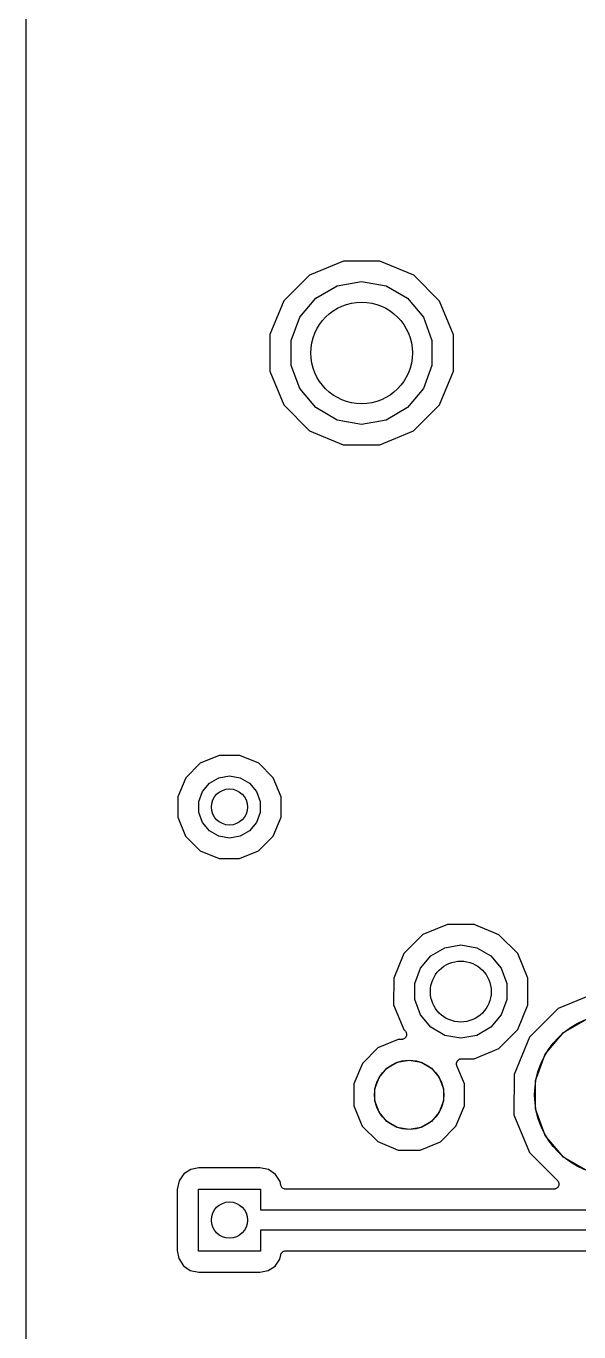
# Model space of a CAD drawing. Extents: x 36 to 201, y -145 to -29.
# Drawn here: x 36 to 49.59, y -84.83 to -52.71 of the extents above; entities that cross this region are included whole.
import ezdxf

# ---------------------------------------------------------------- set-up
doc = ezdxf.new("R2010")
doc.units = 0
doc.header["$MEASUREMENT"] = 0
doc.layers.add('BLACK', color=7, linetype='CONTINUOUS')

msp = doc.modelspace()

# ---------------------------------------------------------------- linework, layer by layer
at = {"layer": 'Black'}
for p, q in [((36, -55.1967), (36, -44.7223)), ((36, -61.2223), (36, -55.1967)), ((43.8028, -58.4916), (42.9726, -58.8346)), ((44.7011, -58.4924), (43.8028, -58.4916)), ((45.5307, -58.8369), (44.7011, -58.4924)), ((42.9726, -58.8346), (42.3369, -59.4693)), ((43.1208, -59.4043), (43.6492, -59.0993)), ((43.6492, -59.0993), (44.25, -58.9933)), ((44.25, -58.9933), (44.8508, -59.0993)), ((44.8508, -59.0993), (45.3792, -59.4043)), ((46.1654, -59.4726), (45.5307, -58.8369)), ((42.7287, -59.8717), (43.1208, -59.4043)), ((45.3792, -59.4043), (45.7713, -59.8717)), ((42.3369, -59.4693), (41.9924, -60.2989)), ((46.5084, -60.3028), (46.1654, -59.4726)), ((42.52, -60.445), (42.7287, -59.8717)), ((45.7713, -59.8717), (45.98, -60.445)), ((41.9924, -60.2989), (41.9916, -61.1972)), ((46.5076, -61.2011), (46.5084, -60.3028)), ((42.52, -61.055), (42.52, -60.445)), ((45.98, -60.445), (45.98, -61.055)), ((36, -69.9723), (36, -61.2223)), ((41.9916, -61.1972), (42.3346, -62.0274)), ((42.7287, -61.6283), (42.52, -61.055)), ((45.98, -61.055), (45.7713, -61.6283)), ((46.1631, -62.0307), (46.5076, -61.2011)), ((43.1208, -62.0957), (42.7287, -61.6283)), ((45.7713, -61.6283), (45.3792, -62.0957)), ((42.3346, -62.0274), (42.9693, -62.6631)), ((43.6492, -62.4007), (43.1208, -62.0957)), ((45.3792, -62.0957), (44.8508, -62.4007)), ((45.5274, -62.6654), (46.1631, -62.0307)), ((44.25, -62.5067), (43.6492, -62.4007)), ((44.8508, -62.4007), (44.25, -62.5067)), ((42.9693, -62.6631), (43.7989, -63.0076)), ((44.6972, -63.0084), (45.5274, -62.6654)), ((43.7989, -63.0076), (44.6972, -63.0084)), ((36, -72.1967), (36, -69.9723)), ((40.7485, -70.6498), (40.2815, -70.8427)), ((41.2537, -70.6502), (40.7485, -70.6498)), ((41.7203, -70.844), (41.2537, -70.6502)), ((40.2815, -70.8427), (39.924, -71.1997)), ((42.0773, -71.2015), (41.7203, -70.844)), ((39.924, -71.1997), (39.7302, -71.6663)), ((40.5083, -71.334), (40.7384, -71.2012)), ((40.7384, -71.2012), (41, -71.1551)), ((41, -71.1551), (41.2616, -71.2012)), ((41.2616, -71.2012), (41.4917, -71.334)), ((42.2702, -71.6685), (42.0773, -71.2015)), ((40.2467, -71.7872), (40.3376, -71.5375)), ((40.3376, -71.5375), (40.5083, -71.334)), ((41.4917, -71.334), (41.6624, -71.5375)), ((41.6624, -71.5375), (41.7533, -71.7872)), ((39.7302, -71.6663), (39.7298, -72.1715)), ((40.2467, -72.0528), (40.2467, -71.7872)), ((41.7533, -71.7872), (41.7533, -72.0528)), ((42.2698, -72.1737), (42.2702, -71.6685)), ((36, -74.2721), (36, -72.1967)), ((39.7298, -72.1715), (39.9227, -72.6385)), ((40.3376, -72.3025), (40.2467, -72.0528)), ((41.7533, -72.0528), (41.6624, -72.3025)), ((42.076, -72.6403), (42.2698, -72.1737)), ((40.5083, -72.506), (40.3376, -72.3025)), ((40.7384, -72.6388), (40.5083, -72.506)), ((41.4917, -72.506), (41.2616, -72.6388)), ((41.6624, -72.3025), (41.4917, -72.506)), ((39.9227, -72.6385), (40.2797, -72.996)), ((41, -72.6849), (40.7384, -72.6388)), ((41.2616, -72.6388), (41, -72.6849)), ((41.7185, -72.9973), (42.076, -72.6403)), ((40.2797, -72.996), (40.7463, -73.1898)), ((40.7463, -73.1898), (41.2515, -73.1902)), ((41.2515, -73.1902), (41.7185, -72.9973)), ((36, -79.2943), (36, -74.2721)), ((46.363, -74.8087), (45.756, -75.0595)), ((47.0198, -74.8093), (46.363, -74.8087)), ((47.6264, -75.0612), (47.0198, -74.8093)), ((45.756, -75.0595), (45.2912, -75.5236)), ((48.0905, -75.526), (47.6264, -75.0612)), ((45.9525, -75.5811), (46.2976, -75.3818)), ((46.2976, -75.3818), (46.69, -75.3126)), ((46.69, -75.3126), (47.0824, -75.3818)), ((47.0824, -75.3818), (47.4275, -75.5811)), ((45.2912, -75.5236), (45.0393, -76.1302)), ((45.6964, -75.8863), (45.9525, -75.5811)), ((47.4275, -75.5811), (47.6836, -75.8863)), ((48.3413, -76.133), (48.0905, -75.526)), ((45.5601, -76.2608), (45.6964, -75.8863)), ((47.6836, -75.8863), (47.8199, -76.2608)), ((45.0393, -76.1302), (45.0387, -76.787)), ((45.5601, -76.6592), (45.5601, -76.2608)), ((47.8199, -76.2608), (47.8199, -76.6592)), ((48.3407, -76.7898), (48.3413, -76.133)), ((45.6964, -77.0337), (45.5601, -76.6592)), ((47.8199, -76.6592), (47.6836, -77.0337)), ((50.0045, -76.4977), (49.0846, -76.8778)), ((45.0387, -76.787), (45.2895, -77.394)), ((45.9525, -77.3389), (45.6964, -77.0337)), ((47.6836, -77.0337), (47.4275, -77.3389)), ((48.0888, -77.3964), (48.3407, -76.7898)), ((49.0846, -76.8778), (48.3802, -77.5809)), ((45.2895, -77.394), (45.3197, -77.4242)), ((46.2976, -77.5382), (45.9525, -77.3389)), ((47.4275, -77.3389), (47.0824, -77.5382)), ((47.624, -77.8605), (48.0888, -77.3964)), ((49.2134, -77.4667), (49.8154, -77.1192)), ((45.1509, -77.6409), (44.6513, -77.8473)), ((45.2297, -77.6409), (45.1509, -77.6409)), ((45.2461, -77.6381), (45.2297, -77.6409)), ((45.2626, -77.6366), (45.2461, -77.6381)), ((45.2676, -77.6343), (45.2626, -77.6366)), ((45.2731, -77.6333), (45.2676, -77.6343)), ((45.2875, -77.625), (45.2731, -77.6333)), ((45.3026, -77.618), (45.2875, -77.625)), ((45.3065, -77.6141), (45.3026, -77.618)), ((45.3114, -77.6113), (45.3065, -77.6141)), ((45.322, -77.5986), (45.3114, -77.6113)), ((45.3197, -77.4242), (45.3292, -77.4378)), ((45.3338, -77.5869), (45.322, -77.5986)), ((45.3292, -77.4378), (45.3399, -77.4505)), ((45.3361, -77.5818), (45.3338, -77.5869)), ((45.3397, -77.5775), (45.3361, -77.5818)), ((45.3454, -77.5619), (45.3397, -77.5775)), ((45.3399, -77.4505), (45.3418, -77.4558)), ((45.3418, -77.4558), (45.345, -77.4604)), ((45.345, -77.4604), (45.3492, -77.4764)), ((45.3525, -77.5469), (45.3454, -77.5619)), ((45.3492, -77.4764), (45.3549, -77.492)), ((45.3529, -77.5413), (45.3525, -77.5469)), ((45.3549, -77.5361), (45.3529, -77.5413)), ((45.3549, -77.492), (45.3549, -77.4976)), ((45.3549, -77.4976), (45.3563, -77.503)), ((45.3563, -77.503), (45.3549, -77.5195)), ((45.3549, -77.5195), (45.3549, -77.5361)), ((46.69, -77.6074), (46.2976, -77.5382)), ((47.0824, -77.5382), (46.69, -77.6074)), ((48.3802, -77.5809), (47.9985, -78.5002)), ((48.7666, -77.9992), (49.2134, -77.4667)), ((44.6513, -77.8473), (44.2687, -78.2292)), ((47.017, -78.1113), (47.624, -77.8605)), ((48.5289, -78.6524), (48.7666, -77.9992)), ((44.2687, -78.2292), (44.0613, -78.7285)), ((44.6803, -78.5729), (44.871, -78.3457)), ((44.871, -78.3457), (45.1279, -78.1974)), ((45.1279, -78.1974), (45.42, -78.1458)), ((45.42, -78.1458), (45.7121, -78.1974)), ((45.7121, -78.1974), (45.969, -78.3457)), ((45.969, -78.3457), (46.1597, -78.5729)), ((46.586, -78.2434), (46.5878, -78.2297)), ((46.5878, -78.2516), (46.586, -78.2434)), ((46.5878, -78.2297), (46.5879, -78.2159)), ((46.5878, -78.26), (46.5878, -78.2516)), ((46.5925, -78.273), (46.5878, -78.26)), ((46.5879, -78.2159), (46.5907, -78.208)), ((46.5907, -78.208), (46.5918, -78.1997)), ((46.5918, -78.1997), (46.5982, -78.1874)), ((46.5955, -78.2865), (46.5925, -78.273)), ((46.7791, -78.7309), (46.5955, -78.2865)), ((46.5982, -78.1874), (46.603, -78.1744)), ((46.603, -78.1744), (46.6084, -78.168)), ((46.6084, -78.168), (46.6122, -78.1606)), ((46.6122, -78.1606), (46.6224, -78.1513)), ((46.6224, -78.1513), (46.6314, -78.1407)), ((46.6314, -78.1407), (46.6386, -78.1365)), ((46.6386, -78.1365), (46.6448, -78.1308)), ((46.6448, -78.1308), (46.6576, -78.1256)), ((46.6576, -78.1256), (46.6696, -78.1186)), ((46.6696, -78.1186), (46.6778, -78.1172)), ((46.6778, -78.1172), (46.6855, -78.114)), ((46.6855, -78.114), (46.6994, -78.1134)), ((46.6994, -78.1134), (46.713, -78.111)), ((46.713, -78.111), (47.017, -78.1113)), ((44.5788, -78.8517), (44.6803, -78.5729)), ((46.1597, -78.5729), (46.2612, -78.8517)), ((47.9985, -78.5002), (47.9977, -79.4955)), ((48.5289, -79.3476), (48.5289, -78.6524)), ((44.0613, -78.7285), (44.0609, -79.2691)), ((44.5788, -79.1483), (44.5788, -78.8517)), ((46.2612, -78.8517), (46.2612, -79.1483)), ((46.7787, -79.2715), (46.7791, -78.7309)), ((36, -88.7223), (36, -79.2943)), ((44.0609, -79.2691), (44.2673, -79.7687)), ((44.6803, -79.4271), (44.5788, -79.1483)), ((46.2612, -79.1483), (46.1597, -79.4271)), ((46.5713, -79.7708), (46.7787, -79.2715)), ((44.871, -79.6543), (44.6803, -79.4271)), ((45.1279, -79.8026), (44.871, -79.6543)), ((45.969, -79.6543), (45.7121, -79.8026)), ((46.1597, -79.4271), (45.969, -79.6543)), ((47.9977, -79.4955), (48.3778, -80.4154)), ((48.7666, -80.0008), (48.5289, -79.3476)), ((44.2673, -79.7687), (44.6492, -80.1513)), ((45.42, -79.8541), (45.1279, -79.8026)), ((45.7121, -79.8026), (45.42, -79.8541)), ((46.1887, -80.1527), (46.5713, -79.7708)), ((44.6492, -80.1513), (45.1485, -80.3587)), ((45.6891, -80.3591), (46.1887, -80.1527)), ((49.2134, -80.5332), (48.7666, -80.0008)), ((45.1485, -80.3587), (45.6891, -80.3591)), ((48.3778, -80.4154), (49.0665, -81.1053)), ((49.8154, -80.8808), (49.2134, -80.5332)), ((40.0505, -80.8351), (39.8769, -80.9468)), ((40.2498, -80.7976), (40.0505, -80.8351)), ((41.7493, -80.7976), (40.2498, -80.7976)), ((41.9635, -80.8409), (41.7493, -80.7976)), ((42.1332, -80.9569), (41.9635, -80.8409)), ((39.7609, -81.1165), (39.7176, -81.3307)), ((39.8769, -80.9468), (39.7609, -81.1165)), ((42.2449, -81.1305), (42.1332, -80.9569)), ((42.2615, -81.2185), (42.2449, -81.1305)), ((42.269, -81.2385), (42.2615, -81.2185)), ((42.2763, -81.2585), (42.269, -81.2385)), ((42.2768, -81.2591), (42.2763, -81.2585)), ((42.277, -81.2598), (42.2768, -81.2591)), ((42.291, -81.276), (42.277, -81.2598)), ((49.0665, -81.1053), (49.0759, -81.1188)), ((49.0759, -81.1188), (49.0866, -81.1315)), ((49.0829, -81.2628), (49.0806, -81.2679)), ((49.0866, -81.2585), (49.0829, -81.2628)), ((49.0866, -81.1315), (49.0885, -81.1368)), ((49.0922, -81.243), (49.0866, -81.2585)), ((49.0885, -81.1368), (49.0917, -81.1414)), ((49.0917, -81.1414), (49.096, -81.1574)), ((49.0992, -81.228), (49.0922, -81.243)), ((49.096, -81.1574), (49.1017, -81.1729)), ((49.0997, -81.2224), (49.0992, -81.228)), ((49.1017, -81.2171), (49.0997, -81.2224)), ((49.1017, -81.1729), (49.1017, -81.1786)), ((49.1017, -81.1786), (49.1031, -81.184)), ((49.1031, -81.184), (49.1017, -81.2005)), ((49.1017, -81.2005), (49.1017, -81.2171)), ((39.7176, -81.3307), (39.7176, -82.8302)), ((40.238, -82.842), (40.238, -81.318)), ((40.238, -81.318), (41.762, -81.318)), ((41.762, -81.318), (41.762, -81.83)), ((42.3047, -81.2923), (42.291, -81.276)), ((42.3053, -81.2927), (42.3047, -81.2923)), ((42.3058, -81.2932), (42.3053, -81.2927)), ((42.3243, -81.3037), (42.3058, -81.2932)), ((42.3429, -81.3143), (42.3243, -81.3037)), ((42.3436, -81.3145), (42.3429, -81.3143)), ((42.3442, -81.3148), (42.3436, -81.3145)), ((42.3653, -81.3183), (42.3442, -81.3148)), ((42.3863, -81.322), (42.3653, -81.3183)), ((48.9766, -81.322), (42.3863, -81.322)), ((48.9929, -81.3191), (48.9766, -81.322)), ((49.0093, -81.3177), (48.9929, -81.3191)), ((49.0145, -81.3153), (49.0093, -81.3177)), ((49.02, -81.3143), (49.0145, -81.3153)), ((49.0343, -81.3061), (49.02, -81.3143)), ((49.0493, -81.2991), (49.0343, -81.3061)), ((49.0533, -81.2951), (49.0493, -81.2991)), ((49.0582, -81.2923), (49.0533, -81.2951)), ((49.0688, -81.2796), (49.0582, -81.2923)), ((49.0806, -81.2679), (49.0688, -81.2796)), ((41.762, -81.83), (59.238, -81.83)), ((59.238, -82.33), (41.762, -82.33)), ((41.762, -82.33), (41.762, -82.842)), ((39.7176, -82.8302), (39.7551, -83.0295)), ((41.762, -82.842), (40.238, -82.842)), ((42.2897, -82.8834), (42.3029, -82.8677)), ((42.3029, -82.8677), (42.3043, -82.8669)), ((42.3043, -82.8669), (42.3054, -82.8657)), ((42.3054, -82.8657), (42.3233, -82.8559)), ((42.3233, -82.8559), (42.3411, -82.8457)), ((42.3411, -82.8457), (42.3427, -82.8454)), ((42.3427, -82.8454), (42.3441, -82.8446)), ((42.3441, -82.8446), (42.3644, -82.8416)), ((42.3644, -82.8416), (42.3845, -82.838)), ((42.3845, -82.838), (58.6137, -82.838)), ((39.7551, -83.0295), (39.8668, -83.2031)), ((42.1231, -83.2132), (42.2391, -83.0435)), ((42.2391, -83.0435), (42.2601, -82.9398)), ((42.2601, -82.9398), (42.2675, -82.9207)), ((42.2675, -82.9207), (42.2745, -82.9015)), ((42.2745, -82.9015), (42.2756, -82.9003)), ((42.2756, -82.9003), (42.2762, -82.8987)), ((42.2762, -82.8987), (42.2897, -82.8834)), ((39.8668, -83.2031), (40.0365, -83.3191)), ((40.0365, -83.3191), (40.2507, -83.3624)), ((40.2507, -83.3624), (41.7502, -83.3624)), ((41.7502, -83.3624), (41.9495, -83.3249)), ((41.9495, -83.3249), (42.1231, -83.2132))]:
    msp.add_line(p, q, dxfattribs=at)
for centre, radius in [((44.25, -60.75), 1.25), ((41, -71.92), 0.4445), ((46.69, -76.46), 0.7493), ((50.5, -79), 1.9939), ((45.42, -79), 0.8509), ((41, -82.08), 0.4445)]:
    msp.add_circle(centre, radius, dxfattribs=at)

doc.saveas('drawing.dxf')
